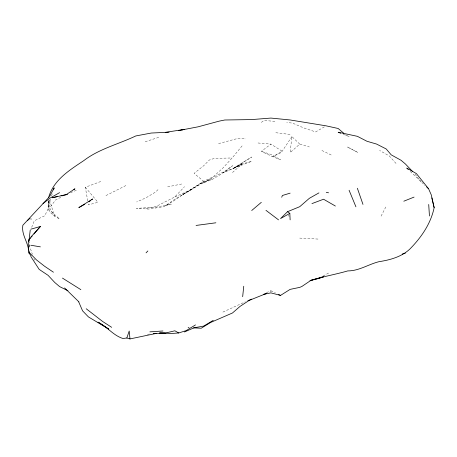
<?xml version="1.0" encoding="UTF-8"?>
<svg xmlns="http://www.w3.org/2000/svg" width="457" height="457" viewBox="0 0 457 457"><rect width="100%" height="100%" fill="white"/><g stroke="black" fill="none" stroke-linecap="round" stroke-linejoin="round"><path stroke-width="0.34" stroke-dasharray="2.29 1.71" d="M270.921 292.172L270.921 290.755L265.157 293.148M29.117 246.746L29.437 241.907M48.465 200.869L48.105 208.752L44.809 215.744L34.315 220.777L31.476 227.849M48.105 208.752L59.61 219.029L54.514 216.138L50.007 212.242L48.105 208.752L48.842 200.497M48.768 200.446L48.094 206.547L50.481 199.212M299.741 144.115L291.903 136.586L290.132 152.644L299.741 144.115L309.343 146.948M51.567 195.882L52.218 193.877M381.087 216.138L386.182 206.261M49.527 200.006L54.514 216.138L49.584 207.895L55.697 199.846L62.375 196.527M291.903 136.586L282.186 151.238L280.524 152.867L272.68 156.728L261.318 151.381L270.921 144.121L282.186 151.238L272.68 156.728L280.529 159.744L270.921 154.397L261.318 151.381M242.107 145.88L232.504 157.545L222.896 168.039L213.293 176.739L203.685 181.309L181.96 195.11L191.494 189.524L203.685 181.309L194.082 173.369L203.685 165.725L209.335 160.03L214.384 158.373L232.11 157.968M146.057 208.409L155.66 206.684L174.871 196.91L184.474 186.69M158.019 189.655L155.66 191.974L146.057 197.778L136.694 201.965M232.499 172.506L242.107 163.949L251.71 161.321L233.116 168.479L251.71 157.025L233.116 168.479L242.107 163.949L232.499 168.89L222.896 172.832L232.504 165.754L221.799 173.746L212.356 179.384L200.994 183.92L174.871 199.241L165.268 205.707L171.244 204.199L155.66 207.215L136.449 208.346L148.508 209.066L163.743 206.775L173.289 201.194L184.474 193.46L200.549 183.657L211.608 178.955L200.549 183.657M261.318 122.407L263.94 120.437L276.079 121.493M324.401 126.863L315.621 131.936L303.528 127.829L292.509 123.099L286.745 122.516M323.15 276.062L328.554 273.046M203.685 182.343L222.896 172.215L232.322 168.941L242.107 163.949M105.944 195.585L126.475 185.256M174.871 196.91L191.494 189.524M70.527 192.751L76.976 189.952M222.896 312.097L245.306 301.791M100.763 181.503L85.322 187.261L87.95 202.177M158.745 137.34L144.635 141.927M218.555 143.612L237.583 138.494L245.872 138.934M97.484 202.422L88.424 204.885L88.07 202.851M167.673 186.862L181.863 183.96M147.405 334.341L149.428 334.038M189.312 327.675L187.953 327.646L189.347 327.709M299.735 238.097L318.946 239.12M258.051 142.99L270.921 144.121M275.834 132.724L290.132 134.455M343.316 134.324L350.33 137.043M321.899 150.49L332.353 155.546M270.921 290.755L275.405 292.931M396.025 163.423L389.278 155.957L379.59 150.456M345.721 134.764L347.183 135.895M410.232 171.392L425.107 185.548M85.322 187.261L97.558 201.834M414.996 174.054L421.165 181.909M29.168 245.032L32.378 254.269M33.984 258.885L34.441 260.204M288.618 215.093L289.047 216.452M48.99 200.84L49.584 207.895M357.848 152.472L347.246 146.948L357.848 152.472"/><path stroke-width="0.69" d="M242.667 296.702L243.752 286.242M30.219 230.168L28.922 241.227L28.928 239.851L30.796 237.137L40.399 226.478L30.796 229.203M48.693 197.315C53.538 179.921 69.698 170.033 83.791 160.613C99.146 148.833 118.494 144.212 135.752 135.963L151.29 133.033L169.073 132.21M431.865 197.915L434.15 207.684C430.751 223.804 421.24 237.491 409.855 249.048C401.703 256.805 389.964 260.016 379.064 261.667C368.422 264.283 358.996 270.984 347.76 270.91C335.278 274.52 322.448 276.685 310.012 280.564L318.946 278.41L323.447 276.799L310.697 280.524L301.831 286.499L299.735 287.373L290.132 289.372L280.529 295.416L270.921 292.88L263.375 294.342M53.526 189.878L54.177 187.878L49.67 196.367M78.747 301.968L82.58 310.846L88.424 316.912L108.715 329.029L98.032 322.162C107.098 326.595 113.147 335.455 122.979 338.511L126.846 337.991L129.205 331.017L129.982 338.928L155.66 333.536L165.268 333.079L174.871 330.799L178.738 332.964L186.148 330.617L195.493 324.921M281.712 197.247L282.397 195.482L290.132 193.145M30.305 238.246L28.928 239.851L28.254 242.393L28.46 250.665M31.225 237.172L32.144 236.103M33.978 233.967L40.399 226.478M28.534 249.596C27.351 241.165 21.319 234.127 22.85 225.25L49.145 197.058M146.057 252.847L147.874 250.967M287.533 211.694L280.529 218.583L289.824 213.373L287.533 211.694L299.735 206.69L309.343 198.321L318.946 192.883M73.903 189.741L74.942 188.775L66.082 194.751M27.294 220.76L30.008 218.292M251.71 210.517L261.318 202.342M43.009 203.611L50.007 198.11L59.61 192.626M88.949 201.851L90.52 200.623M91.571 199.8L92.622 198.984L78.821 207.592L84.825 204.262M213.293 320.323L203.685 326.081L194.082 327.783L184.474 331.971M318.946 278.41L321.351 277.068M247.871 300.723L251.71 299.129M403.822 201.2L414.071 197.098M311.937 203.605L323.567 199.229L335.387 206.05M402.211 254.058L405.393 253.115M264.986 293.851L266.208 293.554L249.116 300.426L240.131 306.327L232.464 312.994L210.54 322.516L201.223 328.229L193.54 327.892M178.921 130.502L198.138 126.812L219.006 121.174L224.758 119.997L251.71 119.585L270.921 118.072L290.132 119.963L326.161 125.852L338.157 128.491L343.773 133.255M57.548 196.567L52.052 197.744L67.156 194.431M60.975 195.83L67.156 194.499M179.064 130.531L180.418 130.251M181.772 129.965L184.474 129.4L165.263 132.364M196.076 225.438L215.875 222.793M153.472 333.667L156.168 333.353M153.472 333.484L154.82 333.37M178.738 332.964L171.849 333.456L159.539 332.959L165.268 333.079M149.885 331.862L162.955 330.988M30.796 219.034L31.322 219.046M30.796 245.238L40.399 246.854M326.264 192.334L328.554 192.797M126.846 337.991L129.982 338.928M340.733 133.273L338.157 132.222L357.368 136.323L366.971 141.27L376.579 144.064L386.182 148.953L391.209 154.843L401.023 160.264L405.393 163.966L412.597 171.535M278.604 294.485L280.529 295.416M67.933 290.715L59.61 286.602L54.8 282.517L48.059 275.32L39.153 269.373L30.796 256.446M62.455 278.096L80.855 289.658M111.668 327.326L102.614 321.46L86.202 308.755M53.446 272.212L44.575 266.242L36.417 259.862L29.482 252.772M265.968 210.34L278.553 219.88M426.587 186.913L428.557 188.73L431.265 194.859L434.15 207.684M64.614 287.944L78.907 301.877M408.244 169.484L406.753 168.05L416.384 173.58L428.557 188.73M28.842 250.887L28.991 253.058L31.019 255.846M349.079 190.255L355.923 206.815M357.368 188.25L362.978 204.41M428.712 204.479L429.454 215.995M289.824 213.373L290.132 219.851M28.98 250.973L28.991 253.058"/></g></svg>
